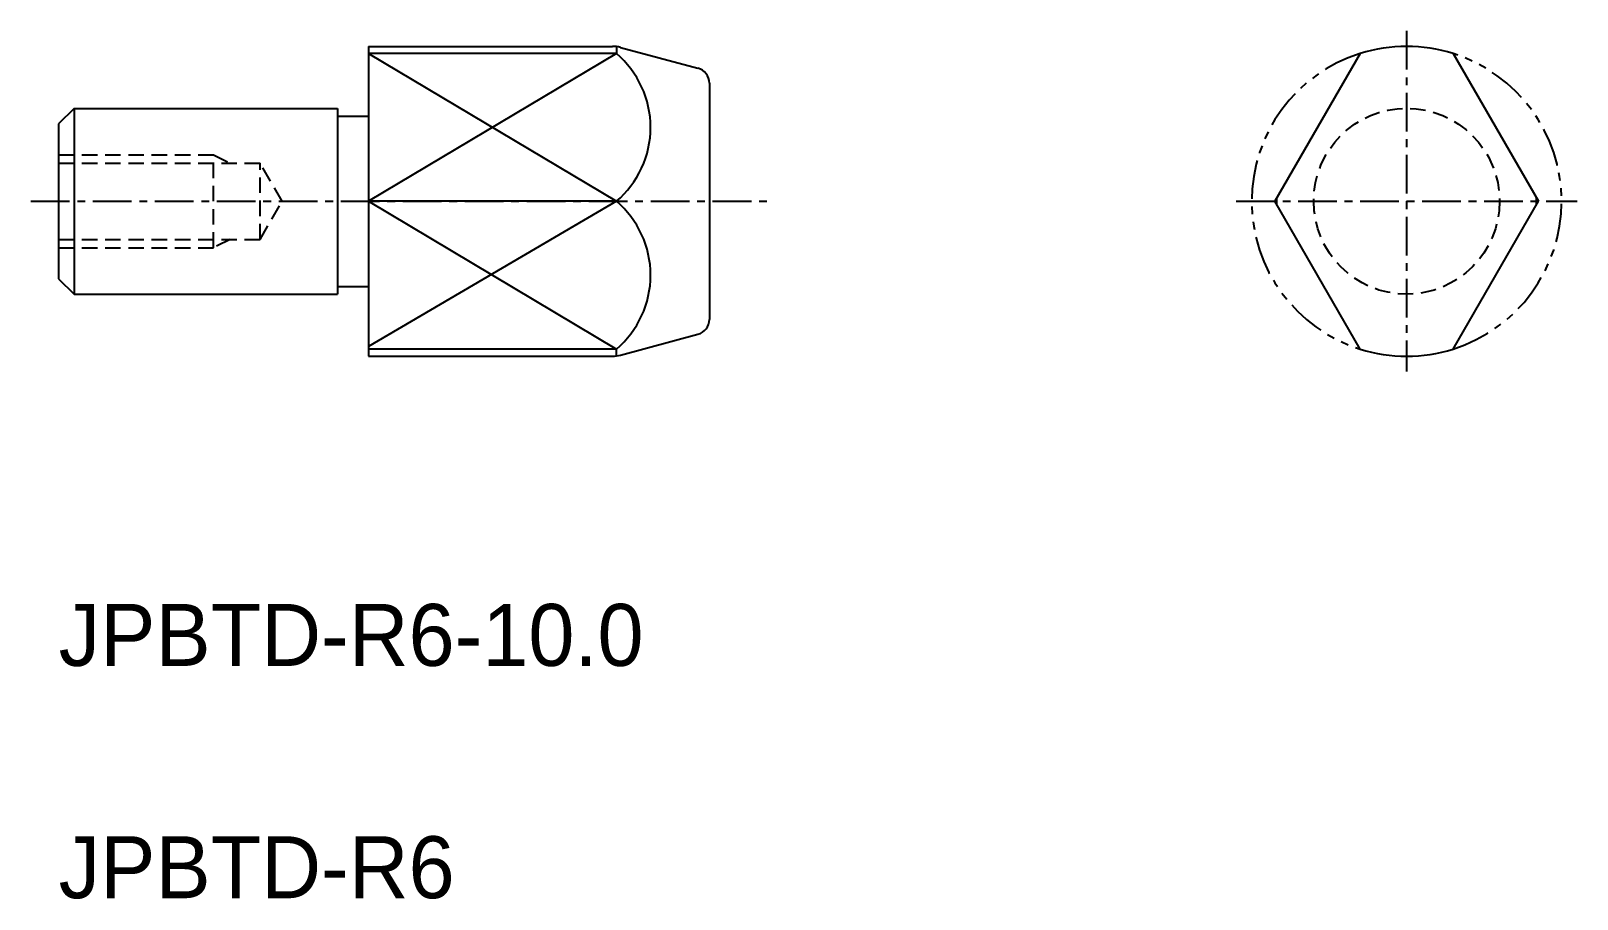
# Model space of a CAD drawing. Extents: x -1538.1 to -1488.2, y -503.7 to -475.7.
import ezdxf

# ---------------------------------------------------------------- set-up
doc = ezdxf.new("R2010")
doc.units = 0
for name, pattern in [('CENTER', [2, 1.25, -0.25, 0.25, -0.25]), ('DASHED', [0.75, 0.5, -0.25]), ('PHANTOM', [2.5, 1.25, -0.25, 0.25, -0.25, 0.25, -0.25])]:
    doc.linetypes.add(name, pattern=pattern)
doc.layers.get('0').update_dxf_attribs({"linetype": 'CONTINUOUS'})
doc.layers.add('CENTER', color=1, linetype='CENTER')

msp = doc.modelspace()

# ---------------------------------------------------------------- linework, layer by layer
at = {"linetype": 'CONTINUOUS'}
for p, q in [((-1527.173, -476.164), (-1519.305, -476.164)), ((-1527.173, -476.164), (-1527.173, -486.164)), ((-1519.173, -476.173), (-1519.173, -476.394)), ((-1536.673, -478.164), (-1537.173, -478.664)), ((-1536.673, -478.164), (-1528.173, -478.164)), ((-1536.673, -478.164), (-1536.673, -484.164)), ((-1528.173, -478.164), (-1528.173, -484.164)), ((-1528.173, -478.414), (-1527.173, -478.414)), ((-1537.173, -478.664), (-1537.173, -483.664)), ((-1537.173, -483.664), (-1536.673, -484.164)), ((-1528.173, -483.914), (-1527.173, -483.914)), ((-1536.673, -484.164), (-1528.173, -484.164)), ((-1519.173, -486.155), (-1519.173, -485.934)), ((-1527.173, -486.164), (-1519.305, -486.164))]:
    msp.add_line(p, q, dxfattribs=at)
at = {"color": 3}
for p, q in [((-1519.173, -476.394), (-1527.173, -481.164)), ((-1527.173, -476.394), (-1519.173, -481.164)), ((-1527.173, -481.164), (-1519.173, -485.934)), ((-1519.173, -481.164), (-1527.173, -485.848))]:
    msp.add_line(p, q, dxfattribs=at)
for p, q in [((-1519.173, -476.394), (-1527.173, -476.394)), ((-1519.046, -476.198), (-1516.544, -476.868)), ((-1519.173, -481.164), (-1527.173, -481.164)), ((-1519.046, -486.13), (-1516.544, -485.459)), ((-1519.173, -485.934), (-1527.173, -485.934))]:
    msp.add_line(p, q)
at = {"color": 7, "linetype": 'CONTINUOUS'}
for p, q in [((-1495.173, -476.394), (-1497.927, -481.164)), ((-1492.173, -476.394), (-1489.419, -481.164)), ((-1516.173, -477.351), (-1516.173, -484.976)), ((-1495.173, -485.934), (-1497.927, -481.164)), ((-1492.173, -485.934), (-1489.419, -481.164))]:
    msp.add_line(p, q, dxfattribs=at)
at = {"color": 3, "linetype": 'DASHED'}
for p, q in [((-1537.173, -479.664), (-1532.173, -479.664)), ((-1537.173, -479.934), (-1530.673, -479.934)), ((-1532.173, -479.664), (-1531.633, -479.934)), ((-1532.173, -482.664), (-1532.173, -479.664)), ((-1530.673, -482.394), (-1530.673, -479.934)), ((-1529.963, -481.164), (-1530.673, -479.934)), ((-1530.673, -482.394), (-1529.963, -481.164)), ((-1537.173, -482.394), (-1530.673, -482.394)), ((-1531.633, -482.394), (-1532.173, -482.664)), ((-1537.173, -482.664), (-1532.173, -482.664))]:
    msp.add_line(p, q, dxfattribs=at)
msp.add_circle((-1493.673, -481.164), 3, dxfattribs=at)
at = {"linetype": 'CONTINUOUS'}
for centre, start, end in [((-1519.305, -477.164), 75, 90), ((-1519.305, -485.164), 270, 285)]:
    msp.add_arc(centre, 1, start, end, dxfattribs=at)
for centre in [(-1521.201, -478.779), (-1521.201, -483.549)]:
    msp.add_arc(centre, 3.13, 310.3725, 49.6275)
at = {"color": 3, "linetype": 'PHANTOM'}
for start, end in [(107.4576, 252.5424), (287.4576, 72.5424)]:
    msp.add_arc((-1493.673, -481.164), 5, start, end, dxfattribs=at)
at = {"color": 7, "linetype": 'CONTINUOUS'}
for centre, radius, start, end in [((-1493.673, -481.164), 5, 72.5424, 107.4576), ((-1516.673, -477.351), 0.5, 0, 75), ((-1493.673, -481.164), 4.196, 178.6075, 181.3925), ((-1493.673, -481.164), 4.196, 358.6075, 1.3925), ((-1516.673, -484.976), 0.5, 285, 0), ((-1493.673, -481.164), 5, 252.5424, 287.4576)]:
    msp.add_arc(centre, radius, start, end, dxfattribs=at)
at = {"layer": 'CENTER', "color": 1, "linetype": 'CENTER'}
for p, q in [((-1493.673, -475.664), (-1493.673, -486.664)), ((-1538.068, -481.164), (-1514.173, -481.164)), ((-1499.173, -481.164), (-1488.173, -481.164))]:
    msp.add_line(p, q, dxfattribs=at)

# ---------------------------------------------------------------- texts
for s, p in [('JPBTD-R6-10.0', (-1537.173, -496.164)), ('JPBTD-R6', (-1537.173, -503.664))]:
    msp.add_text(s, height=2).set_placement(p)

doc.saveas('drawing.dxf')
